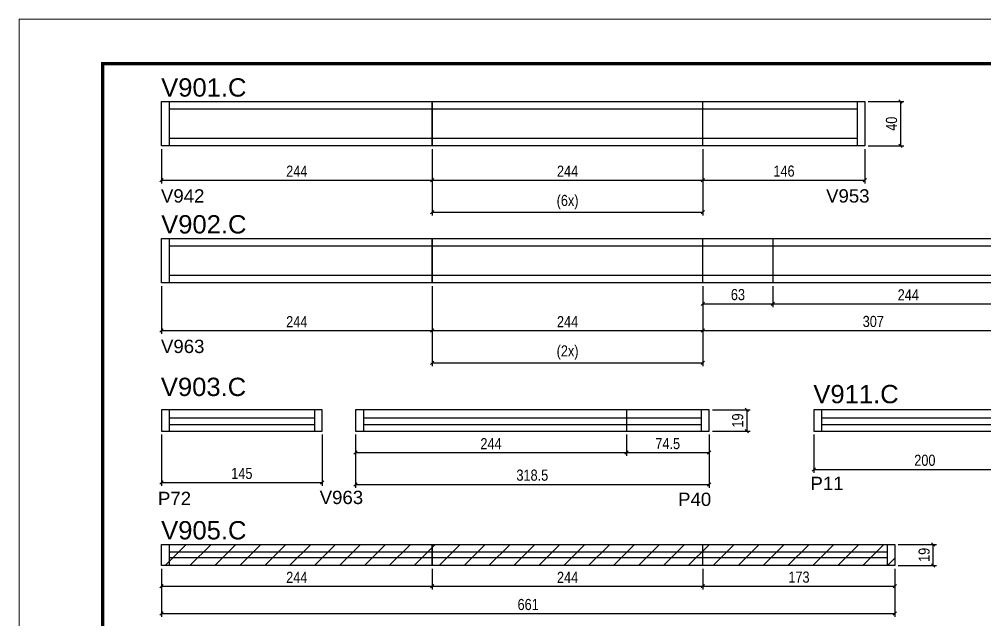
# Model space of a CAD drawing. Extents: x 1959 to 8212, y 239 to 4735.
# Drawn here: x 3557 to 4427, y 3045 to 3587 of the extents above; entities that cross this region are included whole.
import ezdxf

# ---------------------------------------------------------------- set-up
doc = ezdxf.new("R2010")
doc.units = 0
doc.linetypes.add('DASHED', pattern=[0.75, 0.5, -0.25])
for name, color, linetype in [('5', 5, 'Continuous'), ('COTA', 241, 'Continuous'), ('NOMENCLATURA', 7, 'Continuous'), ('Painéis', 200, 'Continuous'), ('SARR_2.2x7', 40, 'Continuous')]:
    doc.layers.add(name, color=color, linetype=linetype)
for name, color, linetype, lineweight in [('Folhas', 255, 'Continuous', 9), ('REAPROVEITAMENTO', 251, 'Continuous', 9), ('SARRAFO DE PRESSAO', 251, 'DASHED', 9)]:
    doc.layers.add(name, color=color, linetype=linetype, lineweight=lineweight)
doc.styles.add('COTA TECNICA', font='techl___.ttf', dxfattribs={"height": 10})
doc.styles.add('COTA TECNICA-50', font='techl___.ttf', dxfattribs={"height": 10})
doc.styles.get("Standard").update_dxf_attribs({"font": 'arial.ttf'})
doc.dimstyles.new('COTA PAINEL-50', dxfattribs={"dimtxt": 10, "dimasz": 3, "dimexe": 3, "dimexo": 3, "dimgap": 3, "dimtad": 1, "dimdec": 1, "dimzin": 12, "dimdsep": 46, "dimtxsty": 'COTA TECNICA-50', "dimblk1": 'OBLIQUE', "dimblk2": 'OBLIQUE', "dimsah": 1, "dimcen": 0.9, "dimclrd": 4, "dimclre": 4, "dimclrt": 240, "dimadec": 1, "dimazin": 3, "dimtfac": 1, "dimtdec": 1, "dimtmove": 0, "dimatfit": 3, "dimfxl": 1, "dimtolj": 1, "dimtzin": 12, "dimarcsym": 0})
doc.dimstyles.new('PAINEL', dxfattribs={"dimtxt": 10, "dimasz": 3, "dimexe": 3, "dimexo": 3, "dimgap": 3, "dimtad": 1, "dimdec": 1, "dimzin": 12, "dimdsep": 46, "dimtxsty": 'COTA TECNICA', "dimblk1": 'OBLIQUE', "dimblk2": 'OBLIQUE', "dimsah": 1, "dimcen": 0.9, "dimclrd": 4, "dimclre": 4, "dimclrt": 240, "dimadec": 1, "dimazin": 3, "dimtfac": 1, "dimtdec": 1, "dimtmove": 0, "dimatfit": 3, "dimfxl": 1, "dimtolj": 1, "dimtzin": 12, "dimarcsym": 0})

# ---------------------------------------------------------------- blocks, each defined once
blk = doc.blocks.new('9999999999')
at = {"layer": 'Folhas'}
blk.add_lwpolyline([(98138.98, 34190.21), (99623.98, 34190.21), (99623.98, 35240.21), (98138.98, 35240.21)], close=True, dxfattribs=at)
at = {"layer": 'Folhas', "color": 30, "const_width": 3}
blk.add_lwpolyline([(98213.98, 34230.21), (99583.98, 34230.21), (99583.98, 35200.21), (98213.98, 35200.21)], close=True, dxfattribs=at)
blk = doc.blocks.new('_Oblique')
at = {"color": 0, "linetype": 'ByBlock', "lineweight": -2}
blk.add_line((-0.5, -0.5), (0.5, 0.5), dxfattribs=at)
blk = doc.blocks.new('*D337')
at = {"layer": 'COTA', "color": 4, "linetype": 'ByBlock', "lineweight": -2, "transparency": 16777216}
for p, q in [((3685.3, 3469.51), (3685.3, 3438.64)), ((3929.3, 3469.51), (3929.3, 3438.64)), ((3685.3, 3441.64), (3929.3, 3441.64))]:
    blk.add_line(p, q, dxfattribs=at)
at = {"layer": 'Defpoints', "color": 0, "linetype": 'ByBlock', "transparency": 16777216}
for p in [(3685.3, 3472.51), (3929.3, 3472.51), (3929.3, 3441.64)]:
    blk.add_point(p, dxfattribs=at)
at = {"layer": 'COTA', "color": 4, "linetype": 'ByBlock', "lineweight": -2, "transparency": 16777216, "xscale": 3, "yscale": 3, "zscale": 3, "rotation": 180}
blk.add_blockref('_Oblique', (3685.3, 3441.64), dxfattribs=at)
at = {"layer": 'COTA', "color": 4, "linetype": 'ByBlock', "lineweight": -2, "transparency": 16777216, "xscale": 3, "yscale": 3, "zscale": 3}
blk.add_blockref('_Oblique', (3929.3, 3441.64), dxfattribs=at)
at = {"layer": 'COTA', "color": 240, "linetype": 'ByBlock', "transparency": 16777216, "insert": (3807.3, 3449.72), "char_height": 10, "attachment_point": 5, "style": 'COTA TECNICA-50'}
blk.add_mtext('\\A1;244', dxfattribs=at)
blk = doc.blocks.new('*D338')
at = {"layer": 'COTA', "color": 4, "linetype": 'ByBlock', "lineweight": -2, "transparency": 16777216}
for p, q in [((3929.3, 3469.51), (3929.3, 3438.64)), ((4173.3, 3469.51), (4173.3, 3438.64)), ((3929.3, 3441.64), (4173.3, 3441.64))]:
    blk.add_line(p, q, dxfattribs=at)
at = {"layer": 'Defpoints', "color": 0, "linetype": 'ByBlock', "transparency": 16777216}
for p in [(3929.3, 3472.51), (4173.3, 3472.51), (4173.3, 3441.64)]:
    blk.add_point(p, dxfattribs=at)
at = {"layer": 'COTA', "color": 4, "linetype": 'ByBlock', "lineweight": -2, "transparency": 16777216, "xscale": 3, "yscale": 3, "zscale": 3, "rotation": 180}
blk.add_blockref('_Oblique', (3929.3, 3441.64), dxfattribs=at)
at = {"layer": 'COTA', "color": 4, "linetype": 'ByBlock', "lineweight": -2, "transparency": 16777216, "xscale": 3, "yscale": 3, "zscale": 3}
blk.add_blockref('_Oblique', (4173.3, 3441.64), dxfattribs=at)
at = {"layer": 'COTA', "color": 240, "linetype": 'ByBlock', "transparency": 16777216, "insert": (4051.3, 3449.72), "char_height": 10, "attachment_point": 5, "style": 'COTA TECNICA-50'}
blk.add_mtext('\\A1;244', dxfattribs=at)
blk = doc.blocks.new('*D339')
at = {"layer": 'COTA', "color": 4, "lineweight": -2, "transparency": 16777216}
for p, q in [((4173.3, 3469.51), (4173.3, 3438.64)), ((4319.3, 3469.51), (4319.3, 3438.64)), ((4173.3, 3441.64), (4319.3, 3441.64))]:
    blk.add_line(p, q, dxfattribs=at)
at = {"layer": 'Defpoints', "color": 0, "transparency": 16777216}
for p in [(4173.3, 3472.51), (4319.3, 3472.51), (4319.3, 3441.64)]:
    blk.add_point(p, dxfattribs=at)
at = {"layer": 'COTA', "color": 4, "lineweight": -2, "transparency": 16777216, "xscale": 3, "yscale": 3, "zscale": 3, "rotation": 180}
blk.add_blockref('_Oblique', (4173.3, 3441.64), dxfattribs=at)
at = {"layer": 'COTA', "color": 4, "lineweight": -2, "transparency": 16777216, "xscale": 3, "yscale": 3, "zscale": 3}
blk.add_blockref('_Oblique', (4319.3, 3441.64), dxfattribs=at)
at = {"layer": 'COTA', "color": 240, "transparency": 16777216, "insert": (4246.3, 3449.75), "char_height": 10, "attachment_point": 5, "style": 'COTA TECNICA'}
blk.add_mtext('\\A1;146', dxfattribs=at)
blk = doc.blocks.new('*D340')
at = {"layer": 'COTA', "color": 4, "lineweight": -2, "transparency": 16777216}
for p, q in [((4322.3, 3512.51), (4354.34, 3512.51)), ((4351.34, 3512.51), (4351.34, 3472.51)), ((4322.3, 3472.51), (4354.34, 3472.51))]:
    blk.add_line(p, q, dxfattribs=at)
at = {"layer": 'Defpoints', "color": 0, "transparency": 16777216}
for p in [(4319.3, 3512.51), (4319.3, 3472.51), (4351.34, 3472.51)]:
    blk.add_point(p, dxfattribs=at)
at = {"layer": 'COTA', "color": 4, "lineweight": -2, "transparency": 16777216, "xscale": 3, "yscale": 3, "zscale": 3}
for p, rotation in [((4351.34, 3512.51), 90), ((4351.34, 3472.51), 270)]:
    blk.add_blockref('_Oblique', p, dxfattribs=dict(at, rotation=rotation))
at = {"layer": 'COTA', "color": 240, "transparency": 16777216, "insert": (4343.24, 3492.51), "char_height": 10, "attachment_point": 5, "rotation": 90, "style": 'COTA TECNICA'}
blk.add_mtext('\\A1;40', dxfattribs=at)
blk = doc.blocks.new('*D341')
at = {"layer": 'COTA', "color": 4, "lineweight": -2, "transparency": 16777216}
for p, q in [((3929.3, 3469.51), (3929.3, 3409.64)), ((4173.3, 3469.51), (4173.3, 3409.64)), ((3929.3, 3412.64), (4173.3, 3412.64))]:
    blk.add_line(p, q, dxfattribs=at)
at = {"layer": 'Defpoints', "color": 0, "transparency": 16777216}
for p in [(3929.3, 3472.51), (4173.3, 3472.51), (4173.3, 3412.64)]:
    blk.add_point(p, dxfattribs=at)
at = {"layer": 'COTA', "color": 4, "lineweight": -2, "transparency": 16777216, "xscale": 3, "yscale": 3, "zscale": 3, "rotation": 180}
blk.add_blockref('_Oblique', (3929.3, 3412.64), dxfattribs=at)
at = {"layer": 'COTA', "color": 4, "lineweight": -2, "transparency": 16777216, "xscale": 3, "yscale": 3, "zscale": 3}
blk.add_blockref('_Oblique', (4173.3, 3412.64), dxfattribs=at)
at = {"layer": 'COTA', "color": 240, "transparency": 16777216, "insert": (4051.3, 3421.86), "char_height": 10, "attachment_point": 5, "style": 'COTA TECNICA'}
blk.add_mtext('\\A1;(6x)', dxfattribs=at)
blk = doc.blocks.new('*D349')
at = {"layer": 'COTA', "color": 4, "linetype": 'ByBlock', "lineweight": -2, "transparency": 16777216}
for p, q in [((3685.3, 3346.13), (3685.3, 3302.99)), ((3929.3, 3346.13), (3929.3, 3302.99)), ((3685.3, 3305.99), (3929.3, 3305.99))]:
    blk.add_line(p, q, dxfattribs=at)
at = {"layer": 'Defpoints', "color": 0, "linetype": 'ByBlock', "transparency": 16777216}
for p in [(3685.3, 3349.13), (3929.3, 3349.13), (3929.3, 3305.99)]:
    blk.add_point(p, dxfattribs=at)
at = {"layer": 'COTA', "color": 4, "linetype": 'ByBlock', "lineweight": -2, "transparency": 16777216, "xscale": 3, "yscale": 3, "zscale": 3, "rotation": 180}
blk.add_blockref('_Oblique', (3685.3, 3305.99), dxfattribs=at)
at = {"layer": 'COTA', "color": 4, "linetype": 'ByBlock', "lineweight": -2, "transparency": 16777216, "xscale": 3, "yscale": 3, "zscale": 3}
blk.add_blockref('_Oblique', (3929.3, 3305.99), dxfattribs=at)
at = {"layer": 'COTA', "color": 240, "linetype": 'ByBlock', "transparency": 16777216, "insert": (3807.3, 3314.06), "char_height": 10, "attachment_point": 5, "style": 'COTA TECNICA-50'}
blk.add_mtext('\\A1;244', dxfattribs=at)
blk = doc.blocks.new('*D350')
at = {"layer": 'COTA', "color": 4, "linetype": 'ByBlock', "lineweight": -2, "transparency": 16777216}
for p, q in [((3929.3, 3346.13), (3929.3, 3302.99)), ((4173.3, 3346.13), (4173.3, 3302.99)), ((3929.3, 3305.99), (4173.3, 3305.99))]:
    blk.add_line(p, q, dxfattribs=at)
at = {"layer": 'Defpoints', "color": 0, "linetype": 'ByBlock', "transparency": 16777216}
for p in [(3929.3, 3349.13), (4173.3, 3349.13), (4173.3, 3305.99)]:
    blk.add_point(p, dxfattribs=at)
at = {"layer": 'COTA', "color": 4, "linetype": 'ByBlock', "lineweight": -2, "transparency": 16777216, "xscale": 3, "yscale": 3, "zscale": 3, "rotation": 180}
blk.add_blockref('_Oblique', (3929.3, 3305.99), dxfattribs=at)
at = {"layer": 'COTA', "color": 4, "linetype": 'ByBlock', "lineweight": -2, "transparency": 16777216, "xscale": 3, "yscale": 3, "zscale": 3}
blk.add_blockref('_Oblique', (4173.3, 3305.99), dxfattribs=at)
at = {"layer": 'COTA', "color": 240, "linetype": 'ByBlock', "transparency": 16777216, "insert": (4051.3, 3314.06), "char_height": 10, "attachment_point": 5, "style": 'COTA TECNICA-50'}
blk.add_mtext('\\A1;244', dxfattribs=at)
blk = doc.blocks.new('*D351')
at = {"layer": 'COTA', "color": 4, "lineweight": -2, "transparency": 16777216}
for p, q in [((4173.3, 3346.13), (4173.3, 3302.99)), ((4480.3, 3346.13), (4480.3, 3302.99)), ((4173.3, 3305.99), (4480.3, 3305.99))]:
    blk.add_line(p, q, dxfattribs=at)
at = {"layer": 'Defpoints', "color": 0, "transparency": 16777216}
for p in [(4173.3, 3349.13), (4480.3, 3349.13), (4480.3, 3305.99)]:
    blk.add_point(p, dxfattribs=at)
at = {"layer": 'COTA', "color": 4, "lineweight": -2, "transparency": 16777216, "xscale": 3, "yscale": 3, "zscale": 3, "rotation": 180}
blk.add_blockref('_Oblique', (4173.3, 3305.99), dxfattribs=at)
at = {"layer": 'COTA', "color": 4, "lineweight": -2, "transparency": 16777216, "xscale": 3, "yscale": 3, "zscale": 3}
blk.add_blockref('_Oblique', (4480.3, 3305.99), dxfattribs=at)
at = {"layer": 'COTA', "color": 240, "transparency": 16777216, "insert": (4326.8, 3314.21), "char_height": 10, "attachment_point": 5, "style": 'COTA TECNICA'}
blk.add_mtext('\\A1;307', dxfattribs=at)
blk = doc.blocks.new('*D352')
at = {"layer": 'COTA', "color": 4, "lineweight": -2, "transparency": 16777216}
for p, q in [((3929.3, 3346.13), (3929.3, 3273.98)), ((4173.3, 3346.13), (4173.3, 3273.98)), ((3929.3, 3276.98), (4173.3, 3276.98))]:
    blk.add_line(p, q, dxfattribs=at)
at = {"layer": 'Defpoints', "color": 0, "transparency": 16777216}
for p in [(3929.3, 3349.13), (4173.3, 3349.13), (4173.3, 3276.98)]:
    blk.add_point(p, dxfattribs=at)
at = {"layer": 'COTA', "color": 4, "lineweight": -2, "transparency": 16777216, "xscale": 3, "yscale": 3, "zscale": 3, "rotation": 180}
blk.add_blockref('_Oblique', (3929.3, 3276.98), dxfattribs=at)
at = {"layer": 'COTA', "color": 4, "lineweight": -2, "transparency": 16777216, "xscale": 3, "yscale": 3, "zscale": 3}
blk.add_blockref('_Oblique', (4173.3, 3276.98), dxfattribs=at)
at = {"layer": 'COTA', "color": 240, "transparency": 16777216, "insert": (4051.3, 3286.2), "char_height": 10, "attachment_point": 5, "style": 'COTA TECNICA'}
blk.add_mtext('\\A1;(2x)', dxfattribs=at)
blk = doc.blocks.new('*D354')
at = {"layer": 'COTA', "color": 4, "lineweight": -2, "transparency": 16777216}
for p, q in [((4173.3, 3346.13), (4173.3, 3327.18)), ((4236.3, 3346.13), (4236.3, 3327.18)), ((4173.3, 3330.18), (4236.3, 3330.18))]:
    blk.add_line(p, q, dxfattribs=at)
at = {"layer": 'Defpoints', "color": 0, "transparency": 16777216}
for p in [(4173.3, 3349.13), (4236.3, 3349.13), (4236.3, 3330.18)]:
    blk.add_point(p, dxfattribs=at)
at = {"layer": 'COTA', "color": 4, "lineweight": -2, "transparency": 16777216, "xscale": 3, "yscale": 3, "zscale": 3, "rotation": 180}
blk.add_blockref('_Oblique', (4173.3, 3330.18), dxfattribs=at)
at = {"layer": 'COTA', "color": 4, "lineweight": -2, "transparency": 16777216, "xscale": 3, "yscale": 3, "zscale": 3}
blk.add_blockref('_Oblique', (4236.3, 3330.18), dxfattribs=at)
at = {"layer": 'COTA', "color": 240, "transparency": 16777216, "insert": (4204.8, 3338.4), "char_height": 10, "attachment_point": 5, "style": 'COTA TECNICA'}
blk.add_mtext('\\A1;63', dxfattribs=at)
blk = doc.blocks.new('*D355')
at = {"layer": 'COTA', "color": 4, "lineweight": -2, "transparency": 16777216}
for p, q in [((4236.3, 3346.13), (4236.3, 3327.18)), ((4480.3, 3346.13), (4480.3, 3327.18)), ((4236.3, 3330.18), (4480.3, 3330.18))]:
    blk.add_line(p, q, dxfattribs=at)
at = {"layer": 'Defpoints', "color": 0, "transparency": 16777216}
for p in [(4236.3, 3349.13), (4480.3, 3349.13), (4480.3, 3330.18)]:
    blk.add_point(p, dxfattribs=at)
at = {"layer": 'COTA', "color": 4, "lineweight": -2, "transparency": 16777216, "xscale": 3, "yscale": 3, "zscale": 3, "rotation": 180}
blk.add_blockref('_Oblique', (4236.3, 3330.18), dxfattribs=at)
at = {"layer": 'COTA', "color": 4, "lineweight": -2, "transparency": 16777216, "xscale": 3, "yscale": 3, "zscale": 3}
blk.add_blockref('_Oblique', (4480.3, 3330.18), dxfattribs=at)
at = {"layer": 'COTA', "color": 240, "transparency": 16777216, "insert": (4358.3, 3338.26), "char_height": 10, "attachment_point": 5, "style": 'COTA TECNICA'}
blk.add_mtext('\\A1;244', dxfattribs=at)
blk = doc.blocks.new('*D356')
at = {"layer": 'COTA', "color": 4, "linetype": 'ByBlock', "lineweight": -2, "transparency": 16777216}
for p, q in [((3685.3, 3212.48), (3685.3, 3166.1)), ((3830.3, 3212.48), (3830.3, 3166.1)), ((3685.3, 3169.1), (3830.3, 3169.1))]:
    blk.add_line(p, q, dxfattribs=at)
at = {"layer": 'Defpoints', "color": 0, "linetype": 'ByBlock', "transparency": 16777216}
for p in [(3685.3, 3215.48), (3830.3, 3215.48), (3830.3, 3169.1)]:
    blk.add_point(p, dxfattribs=at)
at = {"layer": 'COTA', "color": 4, "linetype": 'ByBlock', "lineweight": -2, "transparency": 16777216, "xscale": 3, "yscale": 3, "zscale": 3, "rotation": 180}
blk.add_blockref('_Oblique', (3685.3, 3169.1), dxfattribs=at)
at = {"layer": 'COTA', "color": 4, "linetype": 'ByBlock', "lineweight": -2, "transparency": 16777216, "xscale": 3, "yscale": 3, "zscale": 3}
blk.add_blockref('_Oblique', (3830.3, 3169.1), dxfattribs=at)
at = {"layer": 'COTA', "color": 240, "linetype": 'ByBlock', "transparency": 16777216, "insert": (3757.8, 3177.21), "char_height": 10, "attachment_point": 5, "style": 'COTA TECNICA-50'}
blk.add_mtext('\\A1;145', dxfattribs=at)
blk = doc.blocks.new('*D357')
at = {"layer": 'COTA', "color": 4, "linetype": 'ByBlock', "lineweight": -2, "transparency": 16777216}
for p, q in [((3860.3, 3212.48), (3860.3, 3164.39)), ((4178.8, 3212.48), (4178.8, 3164.39)), ((3860.3, 3167.39), (4178.8, 3167.39))]:
    blk.add_line(p, q, dxfattribs=at)
at = {"layer": 'Defpoints', "color": 0, "linetype": 'ByBlock', "transparency": 16777216}
for p in [(3860.3, 3215.48), (4178.8, 3215.48), (4178.8, 3167.39)]:
    blk.add_point(p, dxfattribs=at)
at = {"layer": 'COTA', "color": 4, "linetype": 'ByBlock', "lineweight": -2, "transparency": 16777216, "xscale": 3, "yscale": 3, "zscale": 3, "rotation": 180}
blk.add_blockref('_Oblique', (3860.3, 3167.39), dxfattribs=at)
at = {"layer": 'COTA', "color": 4, "linetype": 'ByBlock', "lineweight": -2, "transparency": 16777216, "xscale": 3, "yscale": 3, "zscale": 3}
blk.add_blockref('_Oblique', (4178.8, 3167.39), dxfattribs=at)
at = {"layer": 'COTA', "color": 240, "linetype": 'ByBlock', "transparency": 16777216, "insert": (4019.55, 3175.63), "char_height": 10, "attachment_point": 5, "style": 'COTA TECNICA-50'}
blk.add_mtext('\\A1;318.5', dxfattribs=at)
blk = doc.blocks.new('*D358')
at = {"layer": 'COTA', "color": 4, "lineweight": -2, "transparency": 16777216}
for p, q in [((3860.3, 3212.48), (3860.3, 3193.01)), ((4104.3, 3212.48), (4104.3, 3193.01)), ((3860.3, 3196.01), (4104.3, 3196.01))]:
    blk.add_line(p, q, dxfattribs=at)
at = {"layer": 'Defpoints', "color": 0, "transparency": 16777216}
for p in [(3860.3, 3215.48), (4104.3, 3215.48), (4104.3, 3196.01)]:
    blk.add_point(p, dxfattribs=at)
at = {"layer": 'COTA', "color": 4, "lineweight": -2, "transparency": 16777216, "xscale": 3, "yscale": 3, "zscale": 3, "rotation": 180}
blk.add_blockref('_Oblique', (3860.3, 3196.01), dxfattribs=at)
at = {"layer": 'COTA', "color": 4, "lineweight": -2, "transparency": 16777216, "xscale": 3, "yscale": 3, "zscale": 3}
blk.add_blockref('_Oblique', (4104.3, 3196.01), dxfattribs=at)
at = {"layer": 'COTA', "color": 240, "transparency": 16777216, "insert": (3982.3, 3204.09), "char_height": 10, "attachment_point": 5, "style": 'COTA TECNICA'}
blk.add_mtext('\\A1;244', dxfattribs=at)
blk = doc.blocks.new('*D359')
at = {"layer": 'COTA', "color": 4, "lineweight": -2, "transparency": 16777216}
for p, q in [((4104.3, 3212.48), (4104.3, 3193.01)), ((4178.8, 3212.48), (4178.8, 3193.01)), ((4104.3, 3196.01), (4178.8, 3196.01))]:
    blk.add_line(p, q, dxfattribs=at)
at = {"layer": 'Defpoints', "color": 0, "transparency": 16777216}
for p in [(4104.3, 3215.48), (4178.8, 3215.48), (4178.8, 3196.01)]:
    blk.add_point(p, dxfattribs=at)
at = {"layer": 'COTA', "color": 4, "lineweight": -2, "transparency": 16777216, "xscale": 3, "yscale": 3, "zscale": 3, "rotation": 180}
blk.add_blockref('_Oblique', (4104.3, 3196.01), dxfattribs=at)
at = {"layer": 'COTA', "color": 4, "lineweight": -2, "transparency": 16777216, "xscale": 3, "yscale": 3, "zscale": 3}
blk.add_blockref('_Oblique', (4178.8, 3196.01), dxfattribs=at)
at = {"layer": 'COTA', "color": 240, "transparency": 16777216, "insert": (4141.55, 3204.12), "char_height": 10, "attachment_point": 5, "style": 'COTA TECNICA'}
blk.add_mtext('\\A1;74.5', dxfattribs=at)
blk = doc.blocks.new('*D360')
at = {"layer": 'COTA', "color": 4, "lineweight": -2, "transparency": 16777216}
for p, q in [((4181.8, 3234.48), (4215.7, 3234.48)), ((4212.7, 3234.48), (4212.7, 3215.48)), ((4181.8, 3215.48), (4215.7, 3215.48))]:
    blk.add_line(p, q, dxfattribs=at)
at = {"layer": 'Defpoints', "color": 0, "transparency": 16777216}
for p in [(4178.8, 3234.48), (4178.8, 3215.48), (4212.7, 3215.48)]:
    blk.add_point(p, dxfattribs=at)
at = {"layer": 'COTA', "color": 4, "lineweight": -2, "transparency": 16777216, "xscale": 3, "yscale": 3, "zscale": 3}
for p, rotation in [((4212.7, 3234.48), 90), ((4212.7, 3215.48), 270)]:
    blk.add_blockref('_Oblique', p, dxfattribs=dict(at, rotation=rotation))
at = {"layer": 'COTA', "color": 240, "transparency": 16777216, "insert": (4204.61, 3224.98), "char_height": 10, "attachment_point": 5, "rotation": 90, "style": 'COTA TECNICA'}
blk.add_mtext('\\A1;19', dxfattribs=at)
blk = doc.blocks.new('*D361')
at = {"layer": 'COTA', "color": 4, "linetype": 'ByBlock', "lineweight": -2, "transparency": 16777216}
for p, q in [((3685.3, 3091.34), (3685.3, 3072.5)), ((3929.3, 3091.34), (3929.3, 3072.5)), ((3685.3, 3075.5), (3929.3, 3075.5))]:
    blk.add_line(p, q, dxfattribs=at)
at = {"layer": 'Defpoints', "color": 0, "linetype": 'ByBlock', "transparency": 16777216}
for p in [(3685.3, 3094.34), (3929.3, 3094.34), (3929.3, 3075.5)]:
    blk.add_point(p, dxfattribs=at)
at = {"layer": 'COTA', "color": 4, "linetype": 'ByBlock', "lineweight": -2, "transparency": 16777216, "xscale": 3, "yscale": 3, "zscale": 3, "rotation": 180}
blk.add_blockref('_Oblique', (3685.3, 3075.5), dxfattribs=at)
at = {"layer": 'COTA', "color": 4, "linetype": 'ByBlock', "lineweight": -2, "transparency": 16777216, "xscale": 3, "yscale": 3, "zscale": 3}
blk.add_blockref('_Oblique', (3929.3, 3075.5), dxfattribs=at)
at = {"layer": 'COTA', "color": 240, "linetype": 'ByBlock', "transparency": 16777216, "insert": (3807.3, 3083.57), "char_height": 10, "attachment_point": 5, "style": 'COTA TECNICA-50'}
blk.add_mtext('\\A1;244', dxfattribs=at)
blk = doc.blocks.new('*D362')
at = {"layer": 'COTA', "color": 4, "linetype": 'ByBlock', "lineweight": -2, "transparency": 16777216}
for p, q in [((3929.3, 3091.34), (3929.3, 3072.5)), ((4173.3, 3091.34), (4173.3, 3072.5)), ((3929.3, 3075.5), (4173.3, 3075.5))]:
    blk.add_line(p, q, dxfattribs=at)
at = {"layer": 'Defpoints', "color": 0, "linetype": 'ByBlock', "transparency": 16777216}
for p in [(3929.3, 3094.34), (4173.3, 3094.34), (4173.3, 3075.5)]:
    blk.add_point(p, dxfattribs=at)
at = {"layer": 'COTA', "color": 4, "linetype": 'ByBlock', "lineweight": -2, "transparency": 16777216, "xscale": 3, "yscale": 3, "zscale": 3, "rotation": 180}
blk.add_blockref('_Oblique', (3929.3, 3075.5), dxfattribs=at)
at = {"layer": 'COTA', "color": 4, "linetype": 'ByBlock', "lineweight": -2, "transparency": 16777216, "xscale": 3, "yscale": 3, "zscale": 3}
blk.add_blockref('_Oblique', (4173.3, 3075.5), dxfattribs=at)
at = {"layer": 'COTA', "color": 240, "linetype": 'ByBlock', "transparency": 16777216, "insert": (4051.3, 3083.57), "char_height": 10, "attachment_point": 5, "style": 'COTA TECNICA-50'}
blk.add_mtext('\\A1;244', dxfattribs=at)
blk = doc.blocks.new('*D363')
at = {"layer": 'COTA', "color": 4, "lineweight": -2, "transparency": 16777216}
for p, q in [((3685.3, 3091.34), (3685.3, 3047.91)), ((4346.3, 3091.34), (4346.3, 3047.91)), ((3685.3, 3050.91), (4346.3, 3050.91))]:
    blk.add_line(p, q, dxfattribs=at)
at = {"layer": 'Defpoints', "color": 0, "transparency": 16777216}
for p in [(3685.3, 3094.34), (4346.3, 3094.34), (4346.3, 3050.91)]:
    blk.add_point(p, dxfattribs=at)
at = {"layer": 'COTA', "color": 4, "lineweight": -2, "transparency": 16777216, "xscale": 3, "yscale": 3, "zscale": 3, "rotation": 180}
blk.add_blockref('_Oblique', (3685.3, 3050.91), dxfattribs=at)
at = {"layer": 'COTA', "color": 4, "lineweight": -2, "transparency": 16777216, "xscale": 3, "yscale": 3, "zscale": 3}
blk.add_blockref('_Oblique', (4346.3, 3050.91), dxfattribs=at)
at = {"layer": 'COTA', "color": 240, "transparency": 16777216, "insert": (4015.8, 3059.02), "char_height": 10, "attachment_point": 5, "style": 'COTA TECNICA'}
blk.add_mtext('\\A1;661', dxfattribs=at)
blk = doc.blocks.new('*D364')
at = {"layer": 'COTA', "color": 4, "lineweight": -2, "transparency": 16777216}
for p, q in [((4173.3, 3091.34), (4173.3, 3072.5)), ((4346.3, 3091.34), (4346.3, 3072.5)), ((4173.3, 3075.5), (4346.3, 3075.5))]:
    blk.add_line(p, q, dxfattribs=at)
at = {"layer": 'Defpoints', "color": 0, "transparency": 16777216}
for p in [(4173.3, 3094.34), (4346.3, 3094.34), (4346.3, 3075.5)]:
    blk.add_point(p, dxfattribs=at)
at = {"layer": 'COTA', "color": 4, "lineweight": -2, "transparency": 16777216, "xscale": 3, "yscale": 3, "zscale": 3, "rotation": 180}
blk.add_blockref('_Oblique', (4173.3, 3075.5), dxfattribs=at)
at = {"layer": 'COTA', "color": 4, "lineweight": -2, "transparency": 16777216, "xscale": 3, "yscale": 3, "zscale": 3}
blk.add_blockref('_Oblique', (4346.3, 3075.5), dxfattribs=at)
at = {"layer": 'COTA', "color": 240, "transparency": 16777216, "insert": (4259.8, 3083.71), "char_height": 10, "attachment_point": 5, "style": 'COTA TECNICA'}
blk.add_mtext('\\A1;173', dxfattribs=at)
blk = doc.blocks.new('*D365')
at = {"layer": 'COTA', "color": 4, "lineweight": -2, "transparency": 16777216}
for p, q in [((4349.3, 3113.34), (4383.7, 3113.34)), ((4380.7, 3094.34), (4380.7, 3113.34)), ((4349.3, 3094.34), (4383.7, 3094.34))]:
    blk.add_line(p, q, dxfattribs=at)
at = {"layer": 'Defpoints', "color": 0, "transparency": 16777216}
for p in [(4346.3, 3113.34), (4380.7, 3113.34), (4346.3, 3094.34)]:
    blk.add_point(p, dxfattribs=at)
at = {"layer": 'COTA', "color": 4, "lineweight": -2, "transparency": 16777216, "xscale": 3, "yscale": 3, "zscale": 3}
for p, rotation in [((4380.7, 3113.34), 90), ((4380.7, 3094.34), 270)]:
    blk.add_blockref('_Oblique', p, dxfattribs=dict(at, rotation=rotation))
at = {"layer": 'COTA', "color": 240, "transparency": 16777216, "insert": (4372.61, 3103.84), "char_height": 10, "attachment_point": 5, "rotation": 90, "style": 'COTA TECNICA'}
blk.add_mtext('\\A1;19', dxfattribs=at)
blk = doc.blocks.new('*D395')
at = {"layer": 'COTA', "color": 4, "linetype": 'ByBlock', "lineweight": -2, "transparency": 16777216}
for p, q in [((4273.25, 3212.48), (4273.25, 3177.94)), ((4473.25, 3212.48), (4473.25, 3177.94)), ((4273.25, 3180.94), (4473.25, 3180.94))]:
    blk.add_line(p, q, dxfattribs=at)
at = {"layer": 'Defpoints', "color": 0, "linetype": 'ByBlock', "transparency": 16777216}
for p in [(4273.25, 3215.48), (4473.25, 3215.48), (4473.25, 3180.94)]:
    blk.add_point(p, dxfattribs=at)
at = {"layer": 'COTA', "color": 4, "linetype": 'ByBlock', "lineweight": -2, "transparency": 16777216, "xscale": 3, "yscale": 3, "zscale": 3, "rotation": 180}
blk.add_blockref('_Oblique', (4273.25, 3180.94), dxfattribs=at)
at = {"layer": 'COTA', "color": 4, "linetype": 'ByBlock', "lineweight": -2, "transparency": 16777216, "xscale": 3, "yscale": 3, "zscale": 3}
blk.add_blockref('_Oblique', (4473.25, 3180.94), dxfattribs=at)
at = {"layer": 'COTA', "color": 240, "linetype": 'ByBlock', "transparency": 16777216, "insert": (4373.25, 3189.04), "char_height": 10, "attachment_point": 5, "style": 'COTA TECNICA-50'}
blk.add_mtext('\\A1;200', dxfattribs=at)

msp = doc.modelspace()

# ---------------------------------------------------------------- hatches: boundary and pattern name
at = {"layer": 'REAPROVEITAMENTO'}
h = msp.add_hatch(dxfattribs=at)
h.set_pattern_fill('ANSI31', color=256, scale=5, style=0)
h.set_pattern_definition([(45, (0, 11.89), (-11.22532, 11.22532), [])])
h.paths.add_polyline_path([(3929.3, 3113.34), (3685.3, 3113.34), (3685.3, 3094.34), (3929.3, 3094.34)])
h.paths.add_polyline_path([(4173.3, 3113.34), (3929.3, 3113.34), (3929.3, 3094.34), (4173.3, 3094.34)])
h.paths.add_polyline_path([(4346.3, 3113.34), (4173.3, 3113.34), (4173.3, 3094.34), (4346.3, 3094.34)])

# ---------------------------------------------------------------- linework, layer by layer
at = {"layer": 'Painéis'}
for p, q in [((3929.3, 3512.51), (4319.3, 3512.51)), ((3929.3, 3472.51), (3929.3, 3512.51)), ((4173.3, 3472.51), (4173.3, 3512.51)), ((4319.3, 3512.51), (4319.3, 3472.51)), ((4319.3, 3472.51), (3929.3, 3472.51)), ((3929.3, 3389.13), (4480.3, 3389.13)), ((3929.3, 3349.13), (3929.3, 3389.13)), ((4173.3, 3349.13), (4173.3, 3389.13)), ((4236.3, 3389.13), (4236.3, 3349.13)), ((4480.3, 3349.13), (3929.3, 3349.13)), ((3929.3, 3113.34), (4346.3, 3113.34)), ((3929.3, 3094.34), (3929.3, 3113.34)), ((4173.3, 3094.34), (4173.3, 3113.34)), ((4346.3, 3113.34), (4346.3, 3094.34)), ((4346.3, 3094.34), (3929.3, 3094.34))]:
    msp.add_line(p, q, dxfattribs=at)
at = {"layer": 'Painéis', "linetype": 'ByBlock'}
msp.add_line((4104.3, 3234.48), (4104.3, 3215.48), dxfattribs=at)
at = {"layer": 'Painéis'}
for points in [[(3929.3, 3472.51), (3685.3, 3472.51), (3685.3, 3512.51), (3929.3, 3512.51)], [(3929.3, 3349.13), (3685.3, 3349.13), (3685.3, 3389.13), (3929.3, 3389.13)], [(3929.3, 3094.34), (3685.3, 3094.34), (3685.3, 3113.34), (3929.3, 3113.34)]]:
    msp.add_lwpolyline(points, close=True, dxfattribs=at)
at = {"layer": 'Painéis', "linetype": 'ByBlock'}
for points in [[(3685.3, 3234.48), (3685.3, 3215.48), (3830.3, 3215.48), (3830.3, 3234.48)], [(3860.3, 3234.48), (3860.3, 3215.48), (4178.8, 3215.48), (4178.8, 3234.48)], [(4273.25, 3234.48), (4273.25, 3215.48), (4473.25, 3215.48), (4473.25, 3234.48)]]:
    msp.add_lwpolyline(points, close=True, dxfattribs=at)
at = {"layer": 'SARR_2.2x7', "linetype": 'Continuous'}
for p, q in [((3692.3, 3512.51), (3692.3, 3472.51)), ((4312.3, 3512.51), (4312.3, 3472.51)), ((3929.3, 3505.51), (3692.3, 3505.51)), ((4173.3, 3505.51), (3929.3, 3505.51)), ((4312.3, 3505.51), (4173.3, 3505.51)), ((3692.3, 3479.51), (3929.3, 3479.51)), ((3929.3, 3479.51), (4173.3, 3479.51)), ((4173.3, 3479.51), (4312.3, 3479.51)), ((3692.3, 3389.13), (3692.3, 3349.13)), ((3929.3, 3382.13), (3692.3, 3382.13)), ((4173.3, 3382.13), (3929.3, 3382.13)), ((4473.3, 3382.13), (4173.3, 3382.13)), ((3692.3, 3356.13), (3929.3, 3356.13)), ((3929.3, 3356.13), (4173.3, 3356.13)), ((4173.3, 3356.13), (4473.3, 3356.13)), ((3692.3, 3234.48), (3692.3, 3215.48)), ((3692.3, 3227.48), (3823.3, 3227.48)), ((3823.3, 3234.48), (3823.3, 3215.48)), ((3867.3, 3234.48), (3867.3, 3215.48)), ((3867.3, 3227.48), (4171.8, 3227.48)), ((4171.8, 3234.48), (4171.8, 3215.48)), ((4280.25, 3234.48), (4280.25, 3215.48)), ((4280.25, 3227.48), (4466.25, 3227.48)), ((3692.3, 3221.48), (3823.3, 3221.48)), ((3867.3, 3221.48), (4171.8, 3221.48)), ((4280.25, 3221.48), (4466.25, 3221.48)), ((3692.3, 3113.34), (3692.3, 3094.34)), ((3929.3, 3106.34), (3692.3, 3106.34)), ((4173.3, 3106.34), (3929.3, 3106.34)), ((4339.3, 3106.34), (4173.3, 3106.34)), ((4339.3, 3113.34), (4339.3, 3094.34)), ((3692.3, 3101.34), (3929.3, 3101.34)), ((3929.3, 3101.34), (4173.3, 3101.34)), ((4173.3, 3101.34), (4339.3, 3101.34))]:
    msp.add_line(p, q, dxfattribs=at)

# ---------------------------------------------------------------- block references
at = {"layer": 'SARRAFO DE PRESSAO', "color": 6, "linetype": 'ByBlock'}
msp.add_blockref('9999999999', (-94581.71, -31653.56), dxfattribs=at)

# ---------------------------------------------------------------- texts
at = {"layer": '5', "linetype": 'Continuous'}
for s, rotation, p in [('V942', 359.99996, (3684.93, 3421.44)), ('V953', 359.99996, (4284.27, 3421.44)), ('V963', 359.99996, (3684.93, 3285.79)), ('P11', 359.99996, (4270.15, 3162.23)), ('P72', 359.99996, (3682.2, 3148.69)), ('V963', 359.99996, (3827.93, 3149.64)), ('P40', 0.00004, (4150.9, 3147.93))]:
    msp.add_text(s, height=12, rotation=rotation, dxfattribs=at).set_placement(p)
at = {"layer": 'NOMENCLATURA', "linetype": 'Continuous'}
for s, p in [('V901.C', (3685.1, 3516.95)), ('V902.C', (3685.1, 3393.57)), ('V903.C', (3684.83, 3247.04)), ('V911.C', (4272.78, 3240.53)), ('V905.C', (3685.1, 3117.78))]:
    msp.add_text(s, height=16.5, dxfattribs=at).set_placement(p)

# ---------------------------------------------------------------- dimensions: what is measured, and where the dimension line sits
at = {"layer": 'COTA'}
for base, p1, p2, picture, middle in [((4351.34, 3472.51), (4319.3, 3512.51), (4319.3, 3472.51), '*D340', (4343.24, 3492.51)), ((4212.7, 3215.48), (4178.8, 3234.48), (4178.8, 3215.48), '*D360', (4204.61, 3224.98)), ((4380.7, 3113.34), (4346.3, 3094.34), (4346.3, 3113.34), '*D365', (4372.61, 3103.84))]:
    dim = msp.add_linear_dim(base=base, p1=p1, p2=p2, angle=90, dimstyle='PAINEL', dxfattribs=at)
    dim.commit()
    dim.dimension.update_dxf_attribs({"geometry": picture, "text_midpoint": middle})
at = {"layer": 'COTA', "color": 1, "linetype": 'ByBlock'}
for base, p1, p2, picture, middle in [((3929.3, 3441.64), (3685.3, 3472.51), (3929.3, 3472.51), '*D337', (3807.3, 3449.72)), ((4173.3, 3441.64), (3929.3, 3472.51), (4173.3, 3472.51), '*D338', (4051.3, 3449.72)), ((3929.3, 3305.99), (3685.3, 3349.13), (3929.3, 3349.13), '*D349', (3807.3, 3314.06)), ((4173.3, 3305.99), (3929.3, 3349.13), (4173.3, 3349.13), '*D350', (4051.3, 3314.06)), ((3830.3, 3169.1), (3685.3, 3215.48), (3830.3, 3215.48), '*D356', (3757.8, 3177.21)), ((4178.8, 3167.39), (3860.3, 3215.48), (4178.8, 3215.48), '*D357', (4019.55, 3175.63)), ((4473.25, 3180.94), (4273.25, 3215.48), (4473.25, 3215.48), '*D395', (4373.25, 3189.04)), ((3929.3, 3075.5), (3685.3, 3094.34), (3929.3, 3094.34), '*D361', (3807.3, 3083.57)), ((4173.3, 3075.5), (3929.3, 3094.34), (4173.3, 3094.34), '*D362', (4051.3, 3083.57))]:
    dim = msp.add_linear_dim(base=base, p1=p1, p2=p2, dimstyle='COTA PAINEL-50', override={"dimarcsym": 1}, dxfattribs=at)
    dim.commit()
    dim.dimension.update_dxf_attribs({"geometry": picture, "text_midpoint": middle})
at = {"layer": 'COTA'}
for base, p1, p2, text, picture, middle in [((4173.3, 3412.64), (3929.3, 3472.51), (4173.3, 3472.51), '(6x)', '*D341', (4051.3, 3421.86)), ((4173.3, 3276.98), (3929.3, 3349.13), (4173.3, 3349.13), '(2x)', '*D352', (4051.3, 3286.2))]:
    dim = msp.add_linear_dim(base=base, p1=p1, p2=p2, text=text, dimstyle='PAINEL', dxfattribs=at)
    dim.commit()
    dim.dimension.update_dxf_attribs({"geometry": picture, "text_midpoint": middle})
for base, p1, p2, picture, middle in [((4319.3, 3441.64), (4173.3, 3472.51), (4319.3, 3472.51), '*D339', (4246.3, 3449.75)), ((4480.3, 3305.99), (4173.3, 3349.13), (4480.3, 3349.13), '*D351', (4326.8, 3314.21)), ((4236.3, 3330.18), (4173.3, 3349.13), (4236.3, 3349.13), '*D354', (4204.8, 3338.4)), ((4104.3, 3196.01), (3860.3, 3215.48), (4104.3, 3215.48), '*D358', (3982.3, 3204.09)), ((4346.3, 3050.91), (3685.3, 3094.34), (4346.3, 3094.34), '*D363', (4015.8, 3059.02)), ((4346.3, 3075.5), (4173.3, 3094.34), (4346.3, 3094.34), '*D364', (4259.8, 3083.71))]:
    dim = msp.add_linear_dim(base=base, p1=p1, p2=p2, dimstyle='PAINEL', dxfattribs=at)
    dim.commit()
    dim.dimension.update_dxf_attribs({"geometry": picture, "text_midpoint": middle})
for base, p1, p2, picture, middle in [((4480.3, 3330.18), (4236.3, 3349.13), (4480.3, 3349.13), '*D355', (4358.3, 3338.26)), ((4178.8, 3196.01), (4104.3, 3215.48), (4178.8, 3215.48), '*D359', (4141.55, 3204.12))]:
    dim = msp.add_linear_dim(base=base, p1=p1, p2=p2, dimstyle='PAINEL', override={"dimtmove": 1}, dxfattribs=at)
    dim.commit()
    dim.dimension.update_dxf_attribs({"geometry": picture, "text_midpoint": middle})

doc.saveas('drawing.dxf')
